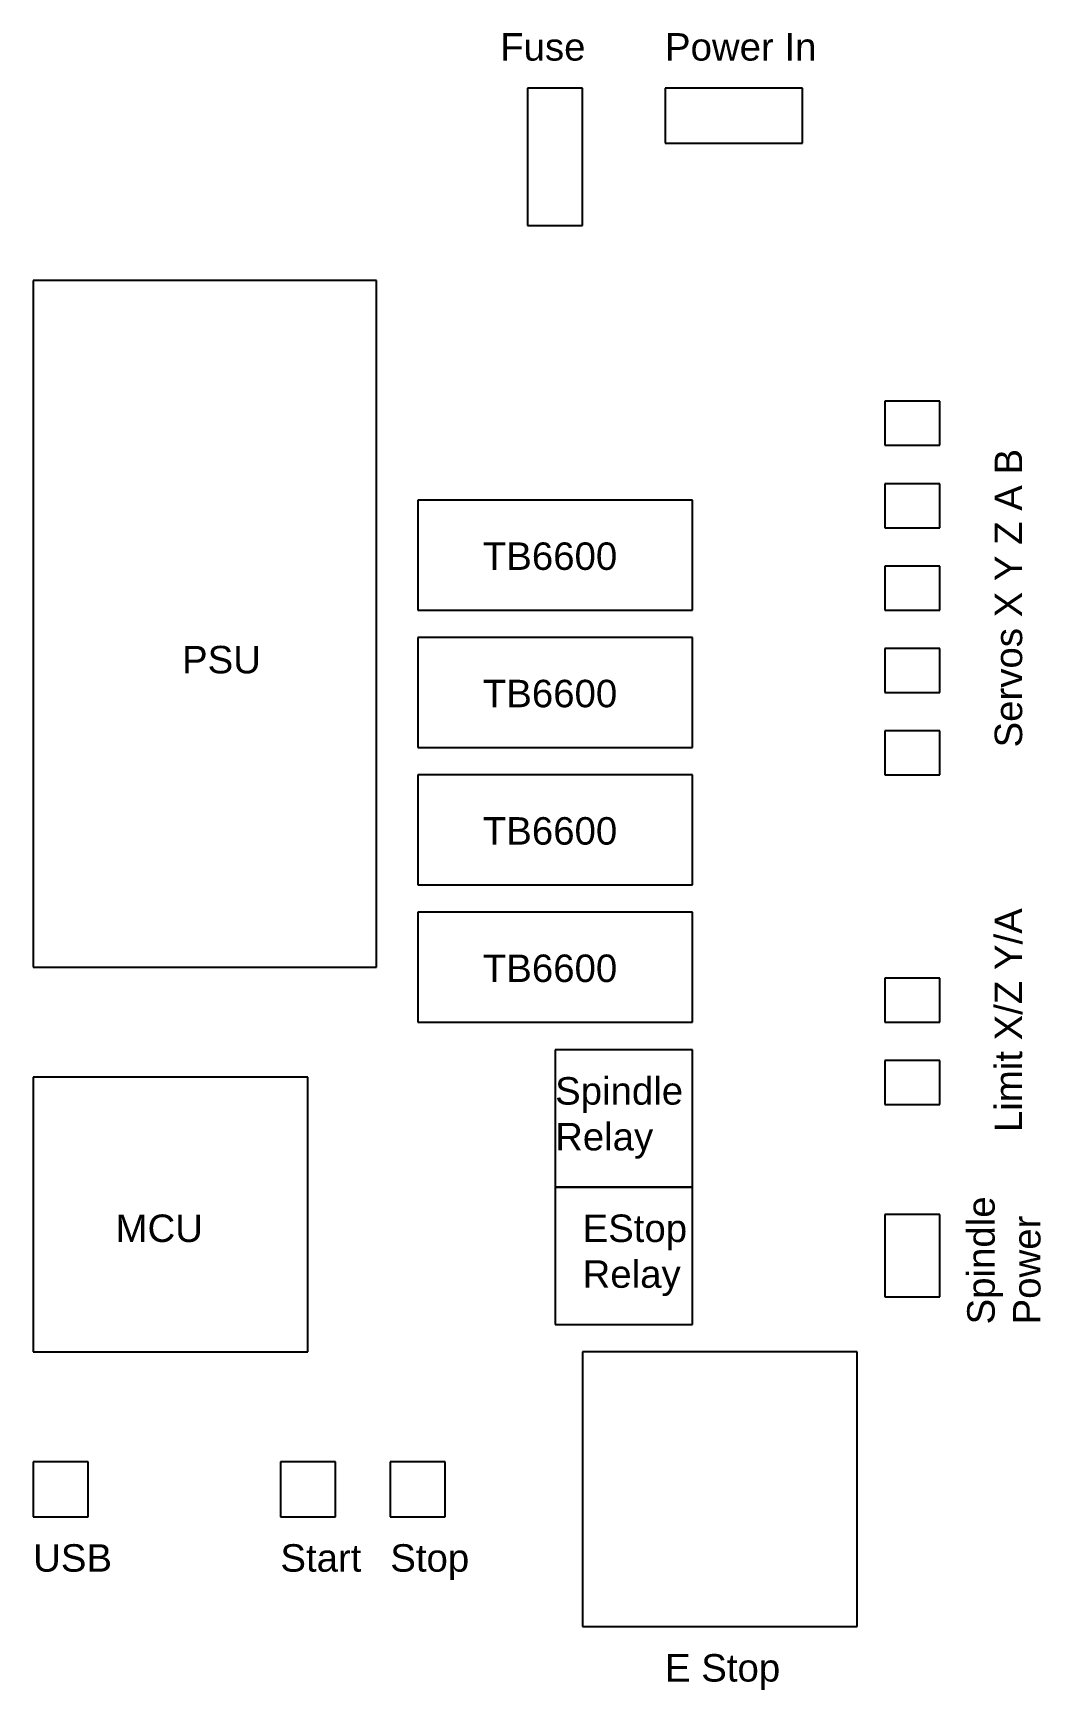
# Model space of a CAD drawing. Header units: millimetres. Extents: x 0 to 367, y -63 to 540.
import ezdxf

# ---------------------------------------------------------------- set-up
doc = ezdxf.new("R2010")
doc.units = ezdxf.units.MM
doc.layers.get('0').update_dxf_attribs({"lineweight": 25, "true_color": 0x000000})
doc.styles.add('textstyle0', font='')
doc.styles.add('textstyle1', font='')
doc.styles.add('textstyle10', font='')
doc.styles.add('textstyle11', font='')
doc.styles.add('textstyle12', font='')
doc.styles.add('textstyle13', font='')
doc.styles.add('textstyle14', font='')
doc.styles.add('textstyle15', font='')
doc.styles.add('textstyle16', font='')
doc.styles.add('textstyle2', font='')
doc.styles.add('textstyle3', font='')
doc.styles.add('textstyle4', font='')
doc.styles.add('textstyle5', font='')
doc.styles.add('textstyle6', font='')
doc.styles.add('textstyle7', font='')
doc.styles.add('textstyle8', font='')
doc.styles.add('textstyle9', font='')
doc.styles.get('textstyle0').set_extended_font_data('Helvetica')
doc.styles.get('textstyle1').set_extended_font_data('Helvetica')
doc.styles.get('textstyle10').set_extended_font_data('Helvetica')
doc.styles.get('textstyle11').set_extended_font_data('Helvetica')
doc.styles.get('textstyle12').set_extended_font_data('Helvetica')
doc.styles.get('textstyle13').set_extended_font_data('Helvetica')
doc.styles.get('textstyle14').set_extended_font_data('Helvetica')
doc.styles.get('textstyle15').set_extended_font_data('Helvetica')
doc.styles.get('textstyle16').set_extended_font_data('Helvetica')
doc.styles.get('textstyle2').set_extended_font_data('Helvetica')
doc.styles.get('textstyle3').set_extended_font_data('Helvetica')
doc.styles.get('textstyle4').set_extended_font_data('Helvetica')
doc.styles.get('textstyle5').set_extended_font_data('Helvetica')
doc.styles.get('textstyle6').set_extended_font_data('Helvetica')
doc.styles.get('textstyle7').set_extended_font_data('Helvetica')
doc.styles.get('textstyle8').set_extended_font_data('Helvetica')
doc.styles.get('textstyle9').set_extended_font_data('Helvetica')

msp = doc.modelspace()

# ---------------------------------------------------------------- linework, layer by layer
for p, q in [((200, 520), (180, 520)), ((180, 520), (180, 470)), ((200, 470), (200, 520)), ((280, 520), (230, 520)), ((230, 520), (230, 500)), ((280, 500), (280, 520)), ((230, 500), (280, 500)), ((180, 470), (200, 470)), ((125, 450), (0, 450)), ((0, 450), (0, 200)), ((125, 200), (125, 450)), ((330, 406), (310, 406)), ((310, 406), (310, 390)), ((330, 390), (330, 406)), ((310, 390), (330, 390)), ((330, 376), (310, 376)), ((310, 376), (310, 360)), ((330, 360), (330, 376)), ((240, 370), (140, 370)), ((140, 370), (140, 330)), ((240, 330), (240, 370)), ((310, 360), (330, 360)), ((330, 346), (310, 346)), ((310, 346), (310, 330)), ((330, 330), (330, 346)), ((140, 330), (240, 330)), ((310, 330), (330, 330)), ((240, 320), (140, 320)), ((140, 320), (140, 280)), ((240, 280), (240, 320)), ((330, 316), (310, 316)), ((310, 316), (310, 300)), ((330, 300), (330, 316)), ((310, 300), (330, 300)), ((330, 286), (310, 286)), ((310, 286), (310, 270)), ((330, 270), (330, 286)), ((140, 280), (240, 280)), ((240, 270), (140, 270)), ((140, 270), (140, 230)), ((240, 230), (240, 270)), ((310, 270), (330, 270)), ((140, 230), (240, 230)), ((240, 220), (140, 220)), ((140, 220), (140, 180)), ((240, 180), (240, 220)), ((0, 200), (125, 200)), ((330, 196), (310, 196)), ((310, 196), (310, 180)), ((330, 180), (330, 196)), ((140, 180), (240, 180)), ((310, 180), (330, 180)), ((240, 170), (190, 170)), ((190, 170), (190, 120)), ((240, 120), (240, 170)), ((330, 166), (310, 166)), ((310, 166), (310, 150)), ((330, 150), (330, 166)), ((100, 160), (0, 160)), ((0, 160), (0, 60)), ((100, 60), (100, 160)), ((310, 150), (330, 150)), ((190, 120), (240, 120)), ((240, 120), (190, 120)), ((190, 120), (190, 70)), ((240, 70), (240, 120)), ((330, 110), (310, 110)), ((310, 110), (310, 80)), ((330, 80), (330, 110)), ((310, 80), (330, 80)), ((190, 70), (240, 70)), ((0, 60), (100, 60)), ((300, 60), (200, 60)), ((200, 60), (200, -40)), ((300, -40), (300, 60)), ((20, 20), (0, 20)), ((0, 20), (0, 0)), ((20, 0), (20, 20)), ((110, 20), (90, 20)), ((90, 20), (90, 0)), ((110, 0), (110, 20)), ((150, 20), (130, 20)), ((130, 20), (130, 0)), ((150, 0), (150, 20)), ((0, 0), (20, 0)), ((90, 0), (110, 0)), ((130, 0), (150, 0)), ((200, -40), (300, -40))]:
    msp.add_line(p, q)

# ---------------------------------------------------------------- texts
at = {"char_height": 10, "attachment_point": 1}
for s, insert, style in [('Fuse', (170, 540), 'textstyle11'), ('Power In', (230, 540), 'textstyle12'), ('TB6600', (163.69, 354.63), 'textstyle4'), ('PSU', (54.2, 316.97), 'textstyle8'), ('TB6600', (163.69, 304.63), 'textstyle6'), ('TB6600', (163.69, 254.63), 'textstyle7'), ('TB6600', (163.69, 204.63), 'textstyle5'), ('Spindle\\PRelay', (190, 160), 'textstyle1'), ('MCU', (30, 110), 'textstyle3'), ('EStop\\PRelay', (200, 110), 'textstyle9'), ('USB', (0, -10), 'textstyle0'), ('Start', (90, -10), 'textstyle14'), ('Stop', (130, -10), 'textstyle13'), ('E Stop', (230, -50), 'textstyle10')]:
    msp.add_mtext(s, dxfattribs=dict(at, insert=insert, style=style))
at = {"char_height": 10, "attachment_point": 1, "rotation": 90}
for s, insert, style in [('Servos X Y Z A B', (350, 280), 'textstyle15'), ('Limit X/Z Y/A', (350, 140), 'textstyle2'), ('Spindle\\PPower', (340, 70), 'textstyle16')]:
    msp.add_mtext(s, dxfattribs=dict(at, insert=insert, style=style))

doc.saveas('drawing.dxf')
